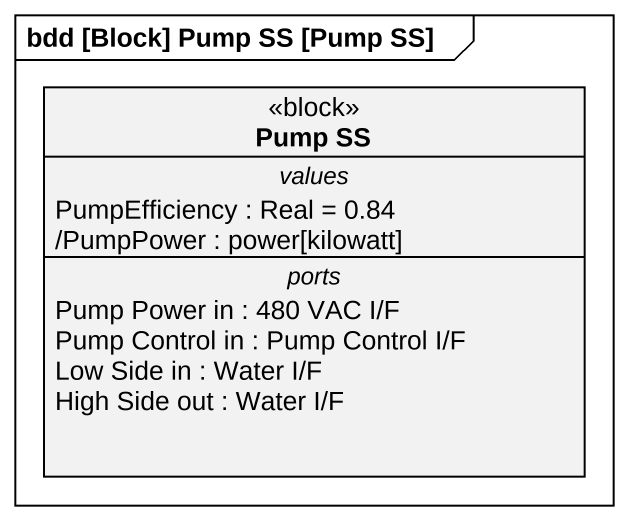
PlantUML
@startuml
mainframe bdd [Block] Pump SS [Pump SS]
hide circle
hide empty members
class "Pump SS" as Pump_SS <<block>> {
  -- values --
  PumpEfficiency : Real = 0.84
  /PumpPower : power[kilowatt]
  -- ports --
  Pump Power in : 480 VAC I/F
  Pump Control in : Pump Control I/F
  Low Side in : Water I/F
  High Side out : Water I/F
}
@enduml
